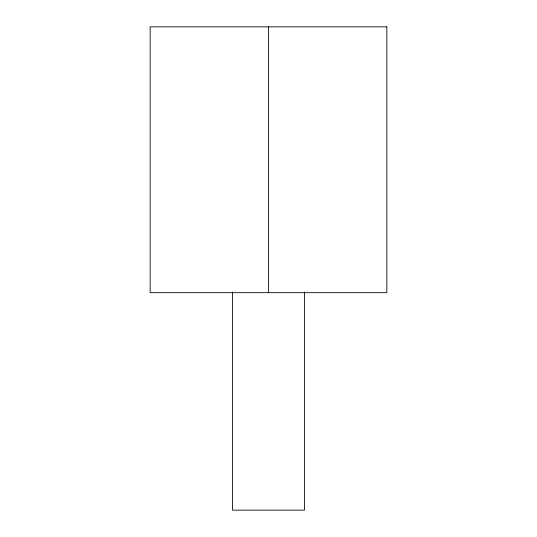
<?xml version="1.0" encoding="UTF-8"?>
<svg xmlns="http://www.w3.org/2000/svg" width="537" height="537" viewBox="0 0 537 537"><rect width="100%" height="100%" fill="white"/><g stroke="black" fill="none" stroke-linecap="round" stroke-linejoin="round"><path stroke-width="0.81" d="M304.439 291.994L304.439 510.15L232.561 510.15L232.561 291.994M268.5 26.85L268.5 292.665M386.841 26.85L150.159 26.85L150.159 292.665L386.841 292.665L386.841 26.85"/></g></svg>
